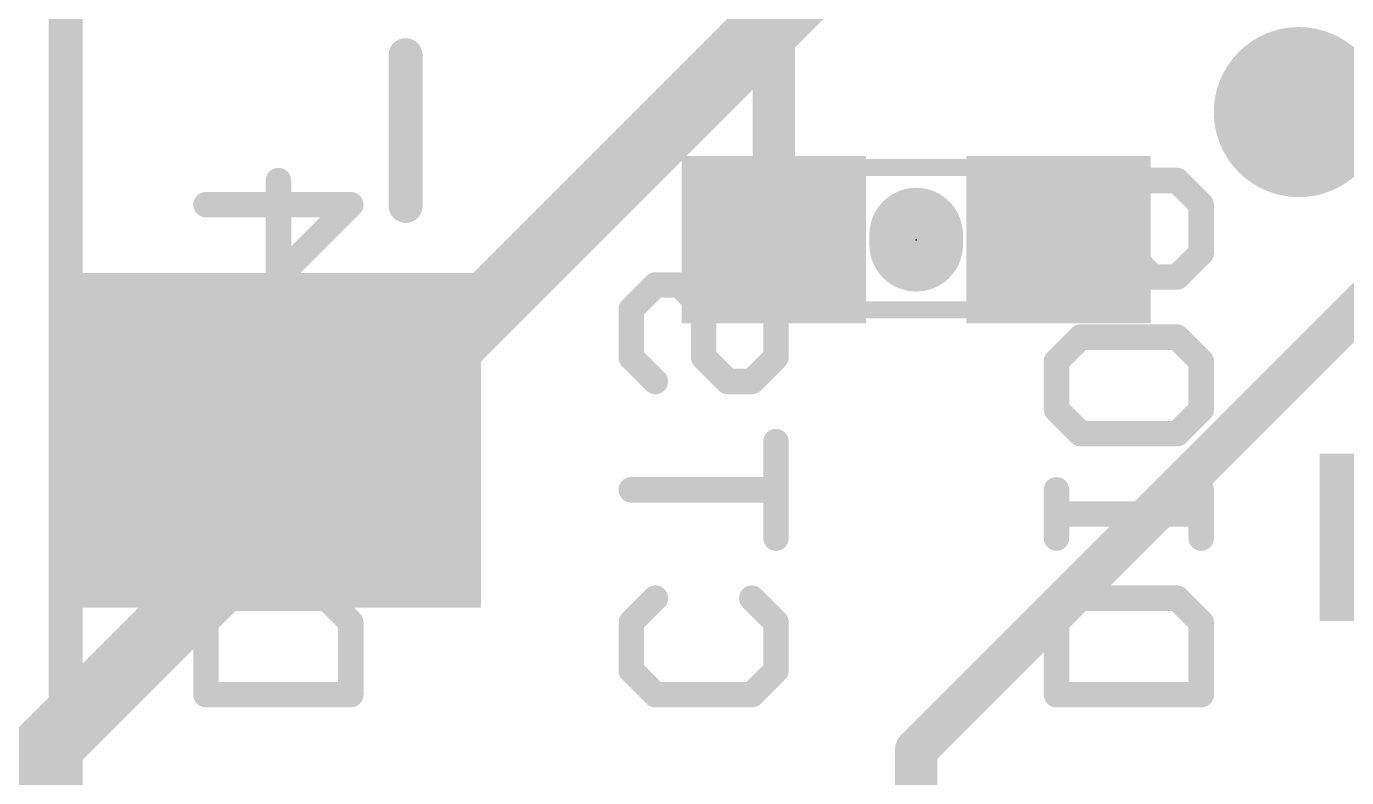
# Model space of a CAD drawing. Extents: x -33 to 74, y -11 to 28.
# Drawn here: x 6.12 to 14, y 7.45 to 11.94 of the extents above; entities that cross this region are included whole.
import ezdxf

# ---------------------------------------------------------------- set-up
doc = ezdxf.new("R2010")
doc.units = 0
for name, color, linetype in [('1', 12, 'CONTINUOUS'), ('16', 132, 'CONTINUOUS'), ('18', 110, 'CONTINUOUS'), ('21', 41, 'CONTINUOUS'), ('22', 40, 'CONTINUOUS'), ('23', 53, 'CONTINUOUS'), ('51', 53, 'CONTINUOUS')]:
    doc.layers.add(name, color=color, linetype=linetype)

# ---------------------------------------------------------------- blocks, each defined once
blk = doc.blocks.new('RECT')
blk.add_solid([(-0.5, -0.5), (0.5, -0.5), (-0.5, 0.5), (0.5, 0.5)])
blk = doc.blocks.new('ROUNDV')
at = {"const_width": 0.5}
blk.add_lwpolyline([(0, -0.25, 1), (0, 0.25, 1), (0, -0.25)], format="xyb", dxfattribs=at)

msp = doc.modelspace()

# ---------------------------------------------------------------- linework, layer by layer
at = {"layer": '1', "const_width": 0.254}
msp.add_lwpolyline([(10.58, 10.668), (10.58, 12.446)], dxfattribs=at)
at = {"layer": '1', "const_width": 0.127}
msp.add_lwpolyline([(10.5165, 10.668, 1), (10.6435, 10.668)], format="xyb", dxfattribs=at)
at = {"layer": '16'}
for points, const_width in [([(5.08, 6.477), (11.43, 12.827)], 0.4064), ([(15.367, 11.557), (11.43, 7.62)], 0.254), ([(11.43, 7.62), (11.43, 5.334)], 0.254)]:
    msp.add_lwpolyline(points, dxfattribs=dict(at, const_width=const_width))
at = {"layer": '16', "const_width": 0.127}
for points in [[(11.4935, 7.62, 1), (11.3665, 7.62)], [(11.3851, 7.6649, 1), (11.4749, 7.5751)]]:
    msp.add_lwpolyline(points, format="xyb", dxfattribs=at)
at = {"layer": '21'}
for points, const_width in [([(8.38, 11.77), (8.38, 10.87)], 0.2032), ([(11.43, 10.6985), (11.43, 10.6375)], 0.5588)]:
    msp.add_lwpolyline(points, dxfattribs=dict(at, const_width=const_width))
for points, const_width in [([(8.4308, 11.77, 1), (8.3292, 11.77)], 0.1016), ([(11.5697, 10.6985, 1), (11.2903, 10.6985)], 0.2794), ([(8.3292, 10.87, 1), (8.4308, 10.87)], 0.1016), ([(11.2903, 10.6375, 1), (11.5697, 10.6375)], 0.2794)]:
    msp.add_lwpolyline(points, format="xyb", dxfattribs=dict(at, const_width=const_width))
at = {"layer": '22', "const_width": 0.1524}
for points in [[(7.6204, 10.4449), (7.6204, 11.0211)], [(12.2682, 10.8771), (12.4123, 11.0211)], [(12.4123, 11.0211), (12.9885, 11.0211)], [(12.7004, 10.589), (12.7004, 11.0211)], [(12.9885, 11.0211), (13.1325, 10.8771)], [(7.1882, 10.8771), (8.0525, 10.8771)], [(8.0525, 10.8771), (7.6204, 10.4449)], [(12.2682, 10.589), (12.2682, 10.8771)], [(13.1325, 10.8771), (13.1325, 10.589)], [(12.4123, 10.4449), (12.2682, 10.589)], [(12.8444, 10.4449), (12.7004, 10.589)], [(13.1325, 10.589), (12.9885, 10.4449)], [(12.9885, 10.4449), (12.8444, 10.4449)], [(9.8723, 10.3975), (9.7282, 10.2534)], [(10.0163, 10.3975), (9.8723, 10.3975)], [(10.1604, 10.2534), (10.0163, 10.3975)], [(10.4485, 10.3975), (10.5925, 10.2534)], [(9.7282, 10.2534), (9.7282, 9.9653)], [(10.1604, 9.9653), (10.1604, 10.2534)], [(10.5925, 10.2534), (10.5925, 9.9653)], [(7.1882, 9.9416), (7.3323, 10.0856)], [(7.3323, 10.0856), (7.9085, 10.0856)], [(7.9085, 10.0856), (8.0525, 9.9416)], [(12.2682, 9.9416), (12.4123, 10.0856)], [(12.4123, 10.0856), (12.9885, 10.0856)], [(12.9885, 10.0856), (13.1325, 9.9416)], [(7.1882, 9.6535), (7.1882, 9.9416)], [(8.0525, 9.9416), (8.0525, 9.6535)], [(9.7282, 9.9653), (9.8723, 9.8212)], [(10.3044, 9.8212), (10.1604, 9.9653)], [(10.5925, 9.9653), (10.4485, 9.8212)], [(12.2682, 9.6535), (12.2682, 9.9416)], [(13.1325, 9.9416), (13.1325, 9.6535)], [(10.4485, 9.8212), (10.3044, 9.8212)], [(7.3323, 9.5094), (7.1882, 9.6535)], [(8.0525, 9.6535), (7.9085, 9.5094)], [(12.4123, 9.5094), (12.2682, 9.6535)], [(13.1325, 9.6535), (12.9885, 9.5094)], [(7.9085, 9.5094), (7.3323, 9.5094)], [(12.9885, 9.5094), (12.4123, 9.5094)], [(10.5925, 8.8857), (10.5925, 9.4619)], [(7.1882, 8.8857), (7.1882, 9.1738)], [(8.0525, 8.8857), (8.0525, 9.1738)], [(9.7282, 9.1738), (10.5925, 9.1738)], [(12.2682, 8.8857), (12.2682, 9.1738)], [(13.1325, 8.8857), (13.1325, 9.1738)], [(7.1882, 9.0298), (8.0525, 9.0298)], [(12.2682, 9.0298), (13.1325, 9.0298)], [(7.1882, 8.3824), (7.3323, 8.5264)], [(7.3323, 8.5264), (7.9085, 8.5264)], [(7.9085, 8.5264), (8.0525, 8.3824)], [(9.7282, 8.3824), (9.8723, 8.5264)], [(10.4485, 8.5264), (10.5925, 8.3824)], [(12.2682, 8.3824), (12.4123, 8.5264)], [(12.4123, 8.5264), (12.9885, 8.5264)], [(12.9885, 8.5264), (13.1325, 8.3824)], [(7.1882, 7.9502), (7.1882, 8.3824)], [(8.0525, 8.3824), (8.0525, 7.9502)], [(9.7282, 8.0943), (9.7282, 8.3824)], [(10.5925, 8.3824), (10.5925, 8.0943)], [(12.2682, 7.9502), (12.2682, 8.3824)], [(13.1325, 8.3824), (13.1325, 7.9502)], [(9.8723, 7.9502), (9.7282, 8.0943)], [(10.5925, 8.0943), (10.4485, 7.9502)], [(8.0525, 7.9502), (7.1882, 7.9502)], [(10.4485, 7.9502), (9.8723, 7.9502)], [(13.1325, 7.9502), (12.2682, 7.9502)]]:
    msp.add_lwpolyline(points, dxfattribs=at)
at = {"layer": '22', "const_width": 0.0762}
for points in [[(7.6585, 11.0211, 1), (7.5823, 11.0211)], [(12.4123, 11.0592, 1), (12.4123, 10.983)], [(12.4392, 10.9942, 1), (12.3853, 11.0481)], [(12.7385, 11.0211, 1), (12.6623, 11.0211)], [(13.0154, 11.0481, 1), (12.9615, 10.9942)], [(12.9885, 10.983, 1), (12.9885, 11.0592)], [(7.1882, 10.9152, 1), (7.1882, 10.839)], [(8.0795, 10.8501, 1), (8.0256, 10.904)], [(8.0525, 10.839, 1), (8.0525, 10.9152)], [(12.3063, 10.8771, 1), (12.2301, 10.8771)], [(12.2413, 10.904, 1), (12.2951, 10.8501)], [(13.1706, 10.8771, 1), (13.0944, 10.8771)], [(13.1056, 10.8501, 1), (13.1595, 10.904)], [(12.2951, 10.6159, 1), (12.2413, 10.562)], [(12.7273, 10.6159, 1), (12.6734, 10.562)], [(13.1595, 10.562, 1), (13.1056, 10.6159)], [(12.2301, 10.589, 1), (12.3063, 10.589)], [(12.6623, 10.589, 1), (12.7385, 10.589)], [(13.0944, 10.589, 1), (13.1706, 10.589)], [(7.5934, 10.4719, 1), (7.6473, 10.418)], [(12.3853, 10.418, 1), (12.4392, 10.4719)], [(12.8444, 10.483, 1), (12.8444, 10.4068)], [(12.8175, 10.418, 1), (12.8714, 10.4719)], [(12.9615, 10.4719, 1), (13.0154, 10.418)], [(12.9885, 10.4068, 1), (12.9885, 10.483)], [(7.5823, 10.4449, 1), (7.6585, 10.4449)], [(9.8723, 10.4356, 1), (9.8723, 10.3594)], [(9.8992, 10.3705, 1), (9.8453, 10.4244)], [(10.0433, 10.4244, 1), (9.9894, 10.3705)], [(10.0163, 10.3594, 1), (10.0163, 10.4356)], [(10.4754, 10.4244, 1), (10.4215, 10.3705)], [(9.7663, 10.2534, 1), (9.6901, 10.2534)], [(9.7013, 10.2803, 1), (9.7551, 10.2265)], [(10.1985, 10.2534, 1), (10.1223, 10.2534)], [(10.1334, 10.2265, 1), (10.1873, 10.2803)], [(10.6306, 10.2534, 1), (10.5544, 10.2534)], [(10.5656, 10.2265, 1), (10.6195, 10.2803)], [(7.3323, 10.1237, 1), (7.3323, 10.0475)], [(7.3592, 10.0587, 1), (7.3053, 10.1126)], [(7.9354, 10.1126, 1), (7.8815, 10.0587)], [(7.9085, 10.0475, 1), (7.9085, 10.1237)], [(12.4123, 10.1237, 1), (12.4123, 10.0475)], [(12.4392, 10.0587, 1), (12.3853, 10.1126)], [(13.0154, 10.1126, 1), (12.9615, 10.0587)], [(12.9885, 10.0475, 1), (12.9885, 10.1237)], [(7.2263, 9.9416, 1), (7.1501, 9.9416)], [(8.0906, 9.9416, 1), (8.0144, 9.9416)], [(9.7551, 9.9922, 1), (9.7013, 9.9384)], [(10.1873, 9.9922, 1), (10.1334, 9.9384)], [(10.6195, 9.9384, 1), (10.5656, 9.9922)], [(12.3063, 9.9416, 1), (12.2301, 9.9416)], [(13.1706, 9.9416, 1), (13.0944, 9.9416)], [(7.1613, 9.9685, 1), (7.2151, 9.9146)], [(8.0256, 9.9146, 1), (8.0795, 9.9685)], [(9.6901, 9.9653, 1), (9.7663, 9.9653)], [(10.1223, 9.9653, 1), (10.1985, 9.9653)], [(10.5544, 9.9653, 1), (10.6306, 9.9653)], [(12.2413, 9.9685, 1), (12.2951, 9.9146)], [(13.1056, 9.9146, 1), (13.1595, 9.9685)], [(9.8453, 9.7943, 1), (9.8992, 9.8482)], [(10.3044, 9.8593, 1), (10.3044, 9.7831)], [(10.2775, 9.7943, 1), (10.3314, 9.8482)], [(10.4215, 9.8482, 1), (10.4754, 9.7943)], [(10.4485, 9.7831, 1), (10.4485, 9.8593)], [(7.2151, 9.6804, 1), (7.1613, 9.6265)], [(8.0795, 9.6265, 1), (8.0256, 9.6804)], [(12.2951, 9.6804, 1), (12.2413, 9.6265)], [(13.1595, 9.6265, 1), (13.1056, 9.6804)], [(7.1501, 9.6535, 1), (7.2263, 9.6535)], [(8.0144, 9.6535, 1), (8.0906, 9.6535)], [(12.2301, 9.6535, 1), (12.3063, 9.6535)], [(13.0944, 9.6535, 1), (13.1706, 9.6535)], [(7.3323, 9.5475, 1), (7.3323, 9.4713)], [(7.3053, 9.4825, 1), (7.3592, 9.5363)], [(7.8815, 9.5363, 1), (7.9354, 9.4825)], [(7.9085, 9.4713, 1), (7.9085, 9.5475)], [(12.4123, 9.5475, 1), (12.4123, 9.4713)], [(12.3853, 9.4825, 1), (12.4392, 9.5363)], [(12.9615, 9.5363, 1), (13.0154, 9.4825)], [(12.9885, 9.4713, 1), (12.9885, 9.5475)], [(10.6306, 9.4619, 1), (10.5544, 9.4619)], [(7.2263, 9.1738, 1), (7.1501, 9.1738)], [(8.0906, 9.1738, 1), (8.0144, 9.1738)], [(9.7282, 9.2119, 1), (9.7282, 9.1357)], [(10.5925, 9.1357, 1), (10.5925, 9.2119)], [(12.3063, 9.1738, 1), (12.2301, 9.1738)], [(13.1706, 9.1738, 1), (13.0944, 9.1738)], [(7.1882, 9.0679, 1), (7.1882, 8.9917)], [(8.0525, 8.9917, 1), (8.0525, 9.0679)], [(12.2682, 9.0679, 1), (12.2682, 8.9917)], [(13.1325, 8.9917, 1), (13.1325, 9.0679)], [(7.1501, 8.8857, 1), (7.2263, 8.8857)], [(8.0144, 8.8857, 1), (8.0906, 8.8857)], [(10.5544, 8.8857, 1), (10.6306, 8.8857)], [(12.2301, 8.8857, 1), (12.3063, 8.8857)], [(13.0944, 8.8857, 1), (13.1706, 8.8857)], [(7.3323, 8.5645, 1), (7.3323, 8.4883)], [(7.3592, 8.4995, 1), (7.3053, 8.5534)], [(7.9354, 8.5534, 1), (7.8815, 8.4995)], [(7.9085, 8.4883, 1), (7.9085, 8.5645)], [(9.8992, 8.4995, 1), (9.8453, 8.5534)], [(10.4754, 8.5534, 1), (10.4215, 8.4995)], [(12.4123, 8.5645, 1), (12.4123, 8.4883)], [(12.4392, 8.4995, 1), (12.3853, 8.5534)], [(13.0154, 8.5534, 1), (12.9615, 8.4995)], [(12.9885, 8.4883, 1), (12.9885, 8.5645)], [(7.2263, 8.3824, 1), (7.1501, 8.3824)], [(7.1613, 8.4093, 1), (7.2151, 8.3554)], [(8.0906, 8.3824, 1), (8.0144, 8.3824)], [(8.0256, 8.3554, 1), (8.0795, 8.4093)], [(9.7663, 8.3824, 1), (9.6901, 8.3824)], [(9.7013, 8.4093, 1), (9.7551, 8.3554)], [(10.6306, 8.3824, 1), (10.5544, 8.3824)], [(10.5656, 8.3554, 1), (10.6195, 8.4093)], [(12.3063, 8.3824, 1), (12.2301, 8.3824)], [(12.2413, 8.4093, 1), (12.2951, 8.3554)], [(13.1706, 8.3824, 1), (13.0944, 8.3824)], [(13.1056, 8.3554, 1), (13.1595, 8.4093)], [(9.7551, 8.1212, 1), (9.7013, 8.0673)], [(9.6901, 8.0943, 1), (9.7663, 8.0943)], [(10.5544, 8.0943, 1), (10.6306, 8.0943)], [(10.6195, 8.0673, 1), (10.5656, 8.1212)], [(7.1882, 7.9883, 1), (7.1882, 7.9121)], [(7.1501, 7.9502, 1), (7.2263, 7.9502)], [(8.0144, 7.9502, 1), (8.0906, 7.9502)], [(8.0525, 7.9121, 1), (8.0525, 7.9883)], [(9.8723, 7.9883, 1), (9.8723, 7.9121)], [(9.8453, 7.9233, 1), (9.8992, 7.9771)], [(10.4215, 7.9771, 1), (10.4754, 7.9233)], [(10.4485, 7.9121, 1), (10.4485, 7.9883)], [(12.2682, 7.9883, 1), (12.2682, 7.9121)], [(12.2301, 7.9502, 1), (12.3063, 7.9502)], [(13.0944, 7.9502, 1), (13.1706, 7.9502)], [(13.1325, 7.9121, 1), (13.1325, 7.9883)]]:
    msp.add_lwpolyline(points, format="xyb", dxfattribs=at)
at = {"layer": '23'}
msp.add_point((11.43, 10.668), dxfattribs=at)
at = {"layer": '51'}
for points, const_width in [([(6.35, 26.22), (6.35, 1.72)], 0.2032), ([(11.074, 11.1), (11.786, 11.1)], 0.1016), ([(11.074, 10.249), (11.786, 10.249)], 0.1016)]:
    msp.add_lwpolyline(points, dxfattribs=dict(at, const_width=const_width))
at = {"layer": '51', "const_width": 0.0508}
for points in [[(11.074, 11.1254, 1), (11.074, 11.0746)], [(11.786, 11.0746, 1), (11.786, 11.1254)], [(11.074, 10.2744, 1), (11.074, 10.2236)], [(11.786, 10.2236, 1), (11.786, 10.2744)]]:
    msp.add_lwpolyline(points, format="xyb", dxfattribs=at)

# ---------------------------------------------------------------- block references
at = {"layer": '1', "xscale": 1.1}
for p in [(10.58, 10.668), (12.28, 10.668)]:
    msp.add_blockref('RECT', p, dxfattribs=at)
at = {"layer": '1', "xscale": 2.5, "yscale": 2}
msp.add_blockref('RECT', (7.58, 9.47), dxfattribs=at)
at = {"layer": '1', "xscale": 1.1, "rotation": 180}
msp.add_blockref('RECT', (14.39, 8.89), dxfattribs=at)
at = {"layer": '18', "xscale": 1.016, "yscale": 1.016}
msp.add_blockref('ROUNDV', (13.716, 11.43), dxfattribs=at)
msp.add_blockref('ROUNDV', (13.716, 11.43), dxfattribs=at)
at = {"layer": '51', "xscale": 0.5001, "yscale": 0.95}
for p in [(10.8419, 10.6731), (12.0103, 10.6731)]:
    msp.add_blockref('RECT', p, dxfattribs=at)

doc.saveas('drawing.dxf')
